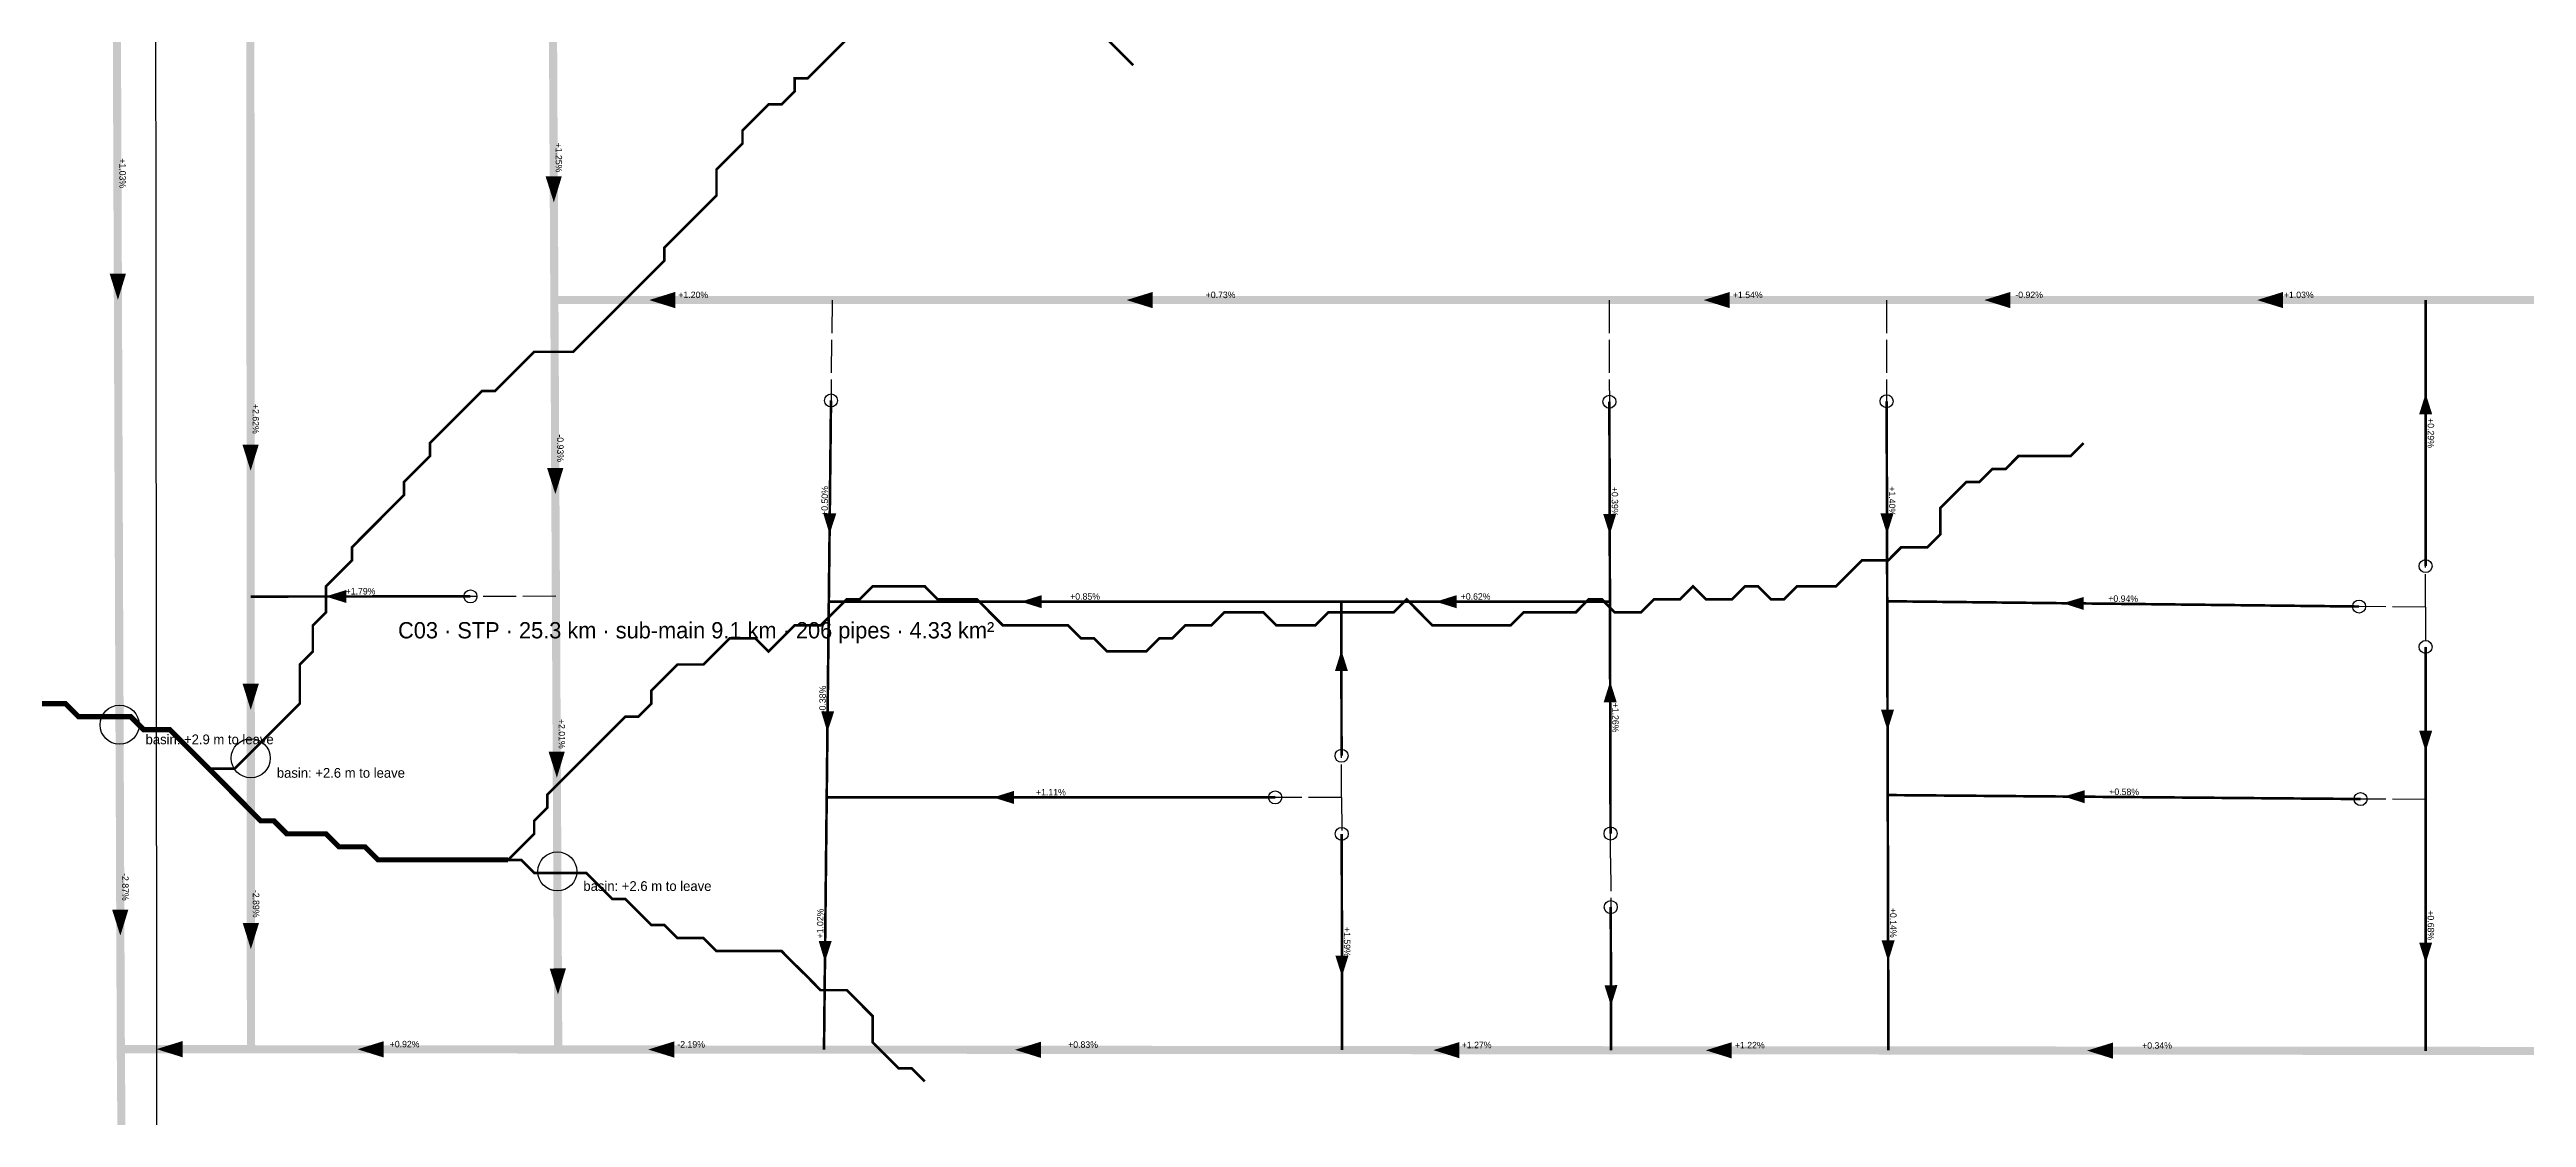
# Model space of a CAD drawing. Header units: metres. Extents: x 442821 to 452274, y 2561971 to 2571293.
# Drawn here: x 443862 to 444623, y 2563952 to 2564280 of the extents above; entities that cross this region are included whole.
import ezdxf
from ezdxf.enums import TextEntityAlignment as Align

# ---------------------------------------------------------------- set-up
doc = ezdxf.new("R2010")
doc.units = ezdxf.units.M
doc.header["$LTSCALE"] = 8
doc.linetypes.add('DASHDOT', pattern=[3.556, 2.54, -0.508, 0, -0.508])
doc.linetypes.add('DASHED', pattern=[1.524, 1.27, -0.254])
for name, color, linetype in [('A_ARROWS', 7, 'Continuous'), ('A_BASINS', 1, 'Continuous'), ('A_BRANCH', 7, 'Continuous'), ('A_BUILT_2006', 252, 'Continuous'), ('A_CATCH_LABEL', 7, 'Continuous'), ('A_GRADIENT', 8, 'Continuous'), ('A_HEAD_GAP', 8, 'Continuous'), ('A_HEADS', 8, 'Continuous'), ('A_LATERAL', 7, 'Continuous'), ('A_STREAMS', 5, 'Continuous'), ('A_SUBMAIN', 7, 'Continuous')]:
    doc.layers.add(name, color=color, linetype=linetype)

msp = doc.modelspace()

# ---------------------------------------------------------------- linework, layer by layer
at = {"layer": 'A_ARROWS', "color": 2}
for points in [[(444017.1, 2564233.25), (444014.56, 2564241.24), (444019.56, 2564241.27)], [(443883.15, 2564203.31), (443880.62, 2564211.3), (443885.62, 2564211.32)], [(444046.39, 2564203.24), (444054.39, 2564205.74), (444054.39, 2564200.74)], [(444193.09, 2564203.24), (444201.09, 2564205.74), (444201.09, 2564200.74)], [(444370.43, 2564203.24), (444378.43, 2564205.74), (444378.43, 2564200.74)], [(444456.64, 2564203.24), (444464.64, 2564205.74), (444464.64, 2564200.74)], [(444540.46, 2564203.24), (444548.46, 2564205.74), (444548.46, 2564200.74)], [(444592.25, 2564174.56), (444594.25, 2564168.16), (444590.25, 2564168.16)], [(443923.93, 2564150.82), (443921.42, 2564158.82), (443926.42, 2564158.83)], [(444017.57, 2564143.64), (444015.03, 2564151.63), (444020.03, 2564151.65)], [(444101.82, 2564131.32), (444099.88, 2564137.74), (444103.88, 2564137.7)], [(444341.54, 2564131.16), (444339.53, 2564137.55), (444343.53, 2564137.56)], [(444426.74, 2564131.3), (444424.73, 2564137.7), (444428.73, 2564137.71)], [(443946.96, 2564112.19), (443953.35, 2564114.19), (443953.36, 2564110.19)], [(444160.58, 2564110.6), (444166.98, 2564112.6), (444166.98, 2564108.6)], [(444288.07, 2564110.59), (444294.47, 2564112.59), (444294.47, 2564108.59)], [(444480.79, 2564110.13), (444487.21, 2564112.06), (444487.17, 2564108.06)], [(444259.09, 2564095.67), (444261.1, 2564089.27), (444257.1, 2564089.26)], [(443923.97, 2564077.38), (443921.46, 2564085.38), (443926.46, 2564085.38)], [(444341.67, 2564086.11), (444343.68, 2564079.71), (444339.68, 2564079.7)], [(444101.16, 2564070.52), (444099.23, 2564076.94), (444103.23, 2564076.9)], [(444426.91, 2564071.01), (444424.89, 2564077.41), (444428.89, 2564077.42)], [(444592.25, 2564064.56), (444590.25, 2564070.96), (444594.25, 2564070.96)], [(444018.02, 2564056.54), (444015.48, 2564064.53), (444020.48, 2564064.55)], [(444152.06, 2564050.47), (444158.46, 2564052.47), (444158.46, 2564048.47)], [(444481.08, 2564050.75), (444487.49, 2564052.69), (444487.46, 2564048.69)], [(443883.9, 2564008.02), (443881.37, 2564016.01), (443886.37, 2564016.03)], [(443924.01, 2564003.89), (443921.5, 2564011.89), (443926.5, 2564011.89)], [(444100.4, 2563999.99), (444098.47, 2564006.41), (444102.47, 2564006.37)], [(444259.27, 2563995.44), (444257.25, 2564001.84), (444261.25, 2564001.85)], [(444427.1, 2564000.13), (444425.08, 2564006.53), (444429.08, 2564006.54)], [(444592.25, 2563999.51), (444590.25, 2564005.91), (444594.25, 2564005.91)], [(444018.36, 2563989.93), (444015.82, 2563997.92), (444020.82, 2563997.95)], [(444341.93, 2563986.4), (444339.92, 2563992.8), (444343.92, 2563992.81)], [(443895.03, 2563973.16), (443903.03, 2563975.65), (443903.03, 2563970.65)], [(443956.79, 2563973.11), (443964.8, 2563975.6), (443964.79, 2563970.6)], [(444046.11, 2563973.04), (444054.12, 2563975.54), (444054.11, 2563970.54)], [(444158.79, 2563972.96), (444166.79, 2563975.45), (444166.79, 2563970.45)], [(444287.37, 2563972.86), (444295.37, 2563975.35), (444295.37, 2563970.35)], [(444371.05, 2563972.8), (444379.05, 2563975.29), (444379.05, 2563970.29)], [(444488.2, 2563972.71), (444496.21, 2563975.2), (444496.2, 2563970.2)]]:
    msp.add_solid(points, dxfattribs=at)
at = {"layer": 'A_BASINS', "color": 1}
for centre in [(443883.65, 2564072.8), (443923.98, 2564062.52), (444018.17, 2564027.74)]:
    msp.add_circle(centre, 6, dxfattribs=at)
at = {"layer": 'A_BRANCH', "color": 2, "linetype": 'DASHED', "const_width": 0.8}
for points in [[(444592.25, 2564121.53), (444592.25, 2564203.24)], [(444341.43, 2564172.02), (444341.6, 2564110.58)]]:
    msp.add_lwpolyline(points, dxfattribs=at)
at = {"layer": 'A_BRANCH', "color": 2, "const_width": 0.8}
for points in [[(444102.26, 2564172.39), (444101.59, 2564110.6)], [(444426.63, 2564172.16), (444426.8, 2564110.73)], [(443991.46, 2564112.22), (443923.95, 2564112.17)], [(444259.14, 2564063.28), (444259.06, 2564110.59)], [(444341.79, 2564039.39), (444341.6, 2564110.58)], [(444571.78, 2564109.11), (444426.8, 2564110.73)], [(444238.74, 2564050.47), (444100.94, 2564050.47)], [(444572.25, 2564049.98), (444426.96, 2564051.2)]]:
    msp.add_lwpolyline(points, dxfattribs=at)
at = {"layer": 'A_BUILT_2006', "color": 252}
msp.add_lwpolyline([(444422.44, 2563343.67), (444425.81, 2563359.7), (444354.25, 2563402.28), (444079.07, 2562950.56), (443944.47, 2563054.62), (443895.55, 2563534.89), (443894.21, 2564981.63), (443353.42, 2565026.28), (443356.77, 2565236.27), (445139.69, 2565926.07), (445353.06, 2566067)], dxfattribs=at)
at = {"layer": 'A_HEAD_GAP', "color": 8, "linetype": 'DASHED'}
for points in [[(444102.59, 2564203.24), (444102.26, 2564172.39)], [(444341.35, 2564203.24), (444341.43, 2564172.02)], [(444426.55, 2564203.24), (444426.63, 2564172.16)], [(444592.25, 2564108.88), (444592.25, 2564121.53)], [(444017.73, 2564112.24), (443991.46, 2564112.22)], [(444592.25, 2564108.88), (444571.78, 2564109.11)], [(444592.25, 2564108.88), (444592.25, 2564096.68)], [(444259.17, 2564050.47), (444259.14, 2564063.28)], [(444259.17, 2564050.47), (444238.74, 2564050.47)], [(444259.17, 2564050.47), (444259.19, 2564039.28)], [(444592.25, 2564049.82), (444572.25, 2564049.98)], [(444341.81, 2564031.86), (444341.79, 2564039.39)], [(444341.81, 2564031.86), (444341.85, 2564016.78)]]:
    msp.add_lwpolyline(points, dxfattribs=at)
at = {"layer": 'A_HEADS', "color": 2}
for centre in [(444102.26, 2564172.39), (444341.43, 2564172.02), (444426.63, 2564172.16), (444592.25, 2564121.53), (443991.46, 2564112.22), (444571.78, 2564109.11), (444592.25, 2564096.68), (444259.14, 2564063.28), (444238.74, 2564050.47), (444572.25, 2564049.98), (444259.19, 2564039.28), (444341.79, 2564039.39), (444341.85, 2564016.78)]:
    msp.add_circle(centre, 2, dxfattribs=at)
at = {"layer": 'A_LATERAL', "color": 2, "linetype": 'DASHDOT', "const_width": 0.8}
for points in [[(444101.59, 2564110.6), (444100.94, 2564050.47)], [(444426.8, 2564110.73), (444426.96, 2564051.2)], [(444592.25, 2564096.68), (444592.25, 2564049.82)]]:
    msp.add_lwpolyline(points, dxfattribs=at)
at = {"layer": 'A_LATERAL', "color": 2, "const_width": 0.8}
for points in [[(444259.06, 2564110.59), (444101.59, 2564110.6)], [(444341.6, 2564110.58), (444259.06, 2564110.59)], [(444100.94, 2564050.47), (444100.11, 2563973)], [(444592.25, 2564049.82), (444592.25, 2563972.63)], [(444259.19, 2564039.28), (444259.31, 2563972.88)], [(444341.85, 2564016.78), (444341.97, 2563972.82)]]:
    msp.add_lwpolyline(points, dxfattribs=at)
at = {"layer": 'A_LATERAL', "color": 2, "linetype": 'DASHED', "const_width": 0.8}
msp.add_lwpolyline([(444426.96, 2564051.2), (444427.17, 2563972.76)], dxfattribs=at)
at = {"layer": 'A_STREAMS', "color": 5}
for points, const_width in [([(444107.08, 2564283.38), (444103.08, 2564279.37), (444099.08, 2564275.37), (444095.08, 2564271.37), (444091.07, 2564271.37), (444091.07, 2564267.37), (444087.07, 2564263.37), (444083.07, 2564263.37), (444079.07, 2564259.37), (444075.07, 2564255.37), (444075.07, 2564251.36), (444071.07, 2564247.36), (444067.07, 2564243.36), (444067.07, 2564239.36), (444067.07, 2564235.36), (444063.07, 2564231.36), (444059.07, 2564227.36), (444055.07, 2564223.36), (444051.07, 2564219.35), (444051.07, 2564215.35), (444047.07, 2564211.35), (444043.07, 2564207.35), (444039.07, 2564203.35), (444035.07, 2564199.35), (444031.07, 2564195.35), (444027.07, 2564191.34), (444023.07, 2564187.34), (444019.06, 2564187.34), (444015.06, 2564187.34), (444011.06, 2564187.34), (444007.06, 2564183.34), (444003.06, 2564179.34), (443999.06, 2564175.34), (443995.06, 2564175.34), (443991.06, 2564171.34), (443987.06, 2564167.34), (443983.06, 2564163.33), (443979.06, 2564159.33), (443979.06, 2564155.33), (443975.06, 2564151.33), (443971.06, 2564147.33), (443971.06, 2564143.33), (443967.06, 2564139.33), (443963.06, 2564135.32), (443959.06, 2564131.32), (443955.06, 2564127.32), (443955.06, 2564123.32), (443951.06, 2564119.32), (443947.05, 2564115.32), (443947.05, 2564111.32), (443947.05, 2564107.31), (443943.05, 2564103.31), (443943.05, 2564099.31), (443943.05, 2564095.31), (443939.05, 2564091.31), (443939.05, 2564087.31), (443939.05, 2564083.31), (443939.05, 2564079.3), (443935.05, 2564075.3), (443931.05, 2564071.3), (443927.05, 2564067.3), (443923.05, 2564063.3), (443919.05, 2564059.3), (443915.05, 2564059.3), (443911.05, 2564059.3)], 0.8), ([(444195.09, 2564275.37), (444191.09, 2564279.37), (444187.09, 2564283.38)], 0.8), ([(444487.13, 2564159.33), (444483.13, 2564155.33), (444479.13, 2564155.33), (444475.13, 2564155.33), (444471.13, 2564155.33), (444467.13, 2564155.33), (444463.13, 2564151.33), (444459.13, 2564151.33), (444455.12, 2564147.33), (444451.12, 2564147.33), (444447.12, 2564143.33), (444443.12, 2564139.33), (444443.12, 2564135.32), (444443.12, 2564131.32), (444439.12, 2564127.32), (444435.12, 2564127.32), (444431.12, 2564127.32), (444427.12, 2564123.32), (444423.12, 2564123.32), (444419.12, 2564123.32), (444415.12, 2564119.32), (444411.12, 2564115.32), (444407.12, 2564115.32), (444403.12, 2564115.32), (444399.12, 2564115.32), (444395.12, 2564111.32), (444391.12, 2564111.32), (444387.12, 2564115.32), (444383.11, 2564115.32), (444379.11, 2564111.32), (444375.11, 2564111.32), (444371.11, 2564111.32), (444367.11, 2564115.32), (444363.11, 2564111.32), (444359.11, 2564111.32), (444355.11, 2564111.32), (444351.11, 2564107.31), (444347.11, 2564107.31), (444343.11, 2564107.31), (444339.11, 2564111.32), (444335.11, 2564111.32), (444331.11, 2564107.31), (444327.11, 2564107.31), (444323.11, 2564107.31), (444319.11, 2564107.31), (444315.11, 2564107.31), (444311.1, 2564103.31), (444307.1, 2564103.31), (444303.1, 2564103.31), (444299.1, 2564103.31), (444295.1, 2564103.31), (444291.1, 2564103.31), (444287.1, 2564103.31), (444283.1, 2564107.31), (444279.1, 2564111.32), (444275.1, 2564107.31), (444271.1, 2564107.31), (444267.1, 2564107.31), (444263.1, 2564107.31), (444259.1, 2564107.31), (444255.1, 2564107.31), (444251.1, 2564103.31), (444247.1, 2564103.31), (444243.1, 2564103.31), (444239.09, 2564103.31), (444235.09, 2564107.31), (444231.09, 2564107.31), (444227.09, 2564107.31), (444223.09, 2564107.31), (444219.09, 2564103.31), (444215.09, 2564103.31), (444211.09, 2564103.31), (444207.09, 2564099.31), (444203.09, 2564099.31), (444199.09, 2564095.31), (444195.09, 2564095.31), (444191.09, 2564095.31), (444187.09, 2564095.31), (444183.09, 2564099.31), (444179.09, 2564099.31), (444175.09, 2564103.31), (444171.09, 2564103.31), (444167.09, 2564103.31), (444163.08, 2564103.31), (444159.08, 2564103.31), (444155.08, 2564103.31), (444151.08, 2564107.31), (444147.08, 2564111.32), (444143.08, 2564111.32), (444139.08, 2564111.32), (444135.08, 2564111.32), (444131.08, 2564115.32), (444127.08, 2564115.32), (444123.08, 2564115.32), (444119.08, 2564115.32), (444115.08, 2564115.32), (444111.08, 2564111.32), (444107.08, 2564111.32), (444103.08, 2564107.31), (444099.08, 2564103.31), (444095.08, 2564103.31), (444091.07, 2564103.31), (444087.07, 2564099.31), (444083.07, 2564095.31), (444079.07, 2564099.31), (444075.07, 2564099.31), (444071.07, 2564099.31), (444067.07, 2564095.31), (444063.07, 2564091.31), (444059.07, 2564091.31), (444055.07, 2564091.31), (444051.07, 2564087.31), (444047.07, 2564083.31), (444047.07, 2564079.3), (444043.07, 2564075.3), (444039.07, 2564075.3), (444035.07, 2564071.3), (444031.07, 2564067.3), (444027.07, 2564063.3), (444023.07, 2564059.3), (444019.06, 2564055.3), (444015.06, 2564051.3), (444015.06, 2564047.29), (444011.06, 2564043.29), (444011.06, 2564039.29), (444007.06, 2564035.29), (444003.06, 2564031.29)], 0.8), ([(443911.05, 2564059.3), (443907.05, 2564063.3), (443903.05, 2564067.3), (443899.05, 2564071.3), (443895.05, 2564071.3), (443891.05, 2564071.3), (443887.05, 2564075.3), (443883.05, 2564075.3), (443879.05, 2564075.3), (443875.04, 2564075.3), (443871.04, 2564075.3), (443867.04, 2564079.3), (443863.04, 2564079.3), (443859.04, 2564079.3)], 1.6), ([(444003.06, 2564031.29), (443999.06, 2564031.29), (443995.06, 2564031.29), (443991.06, 2564031.29), (443987.06, 2564031.29), (443983.06, 2564031.29), (443979.06, 2564031.29), (443975.06, 2564031.29), (443971.06, 2564031.29), (443967.06, 2564031.29), (443963.06, 2564031.29), (443959.06, 2564035.29), (443955.06, 2564035.29), (443951.06, 2564035.29), (443947.05, 2564039.29), (443943.05, 2564039.29), (443939.05, 2564039.29), (443935.05, 2564039.29), (443931.05, 2564043.29), (443927.05, 2564043.29), (443923.05, 2564047.29), (443919.05, 2564051.3), (443915.05, 2564055.3), (443911.05, 2564059.3)], 1.6), ([(444131.08, 2563963.26), (444127.08, 2563967.27), (444123.08, 2563967.27), (444119.08, 2563971.27), (444115.08, 2563975.27), (444115.08, 2563979.27), (444115.08, 2563983.27), (444111.08, 2563987.27), (444107.08, 2563991.27), (444103.08, 2563991.27), (444099.08, 2563991.27), (444095.08, 2563995.28), (444091.07, 2563999.28), (444087.07, 2564003.28), (444083.07, 2564003.28), (444079.07, 2564003.28), (444075.07, 2564003.28), (444071.07, 2564003.28), (444067.07, 2564003.28), (444063.07, 2564007.28), (444059.07, 2564007.28), (444055.07, 2564007.28), (444051.07, 2564011.28), (444047.07, 2564011.28), (444043.07, 2564015.28), (444039.07, 2564019.28), (444035.07, 2564019.28), (444031.07, 2564023.29), (444027.07, 2564027.29), (444023.07, 2564027.29), (444019.06, 2564027.29), (444015.06, 2564027.29), (444011.06, 2564027.29), (444007.06, 2564031.29), (444003.06, 2564031.29)], 0.8)]:
    msp.add_lwpolyline(points, dxfattribs=dict(at, const_width=const_width))
at = {"layer": 'A_SUBMAIN', "color": 2, "linetype": 'DASHDOT', "const_width": 2.5}
for points in [[(443923.66, 2564652.86), (443923.89, 2564221.3)], [(444017.26, 2564203.24), (444017.73, 2564112.24)], [(444514.27, 2564203.24), (444426.55, 2564203.24)], [(443883.65, 2564072.8), (443884.04, 2563973.16)], [(443923.98, 2564062.52), (443924.02, 2563973.13)], [(444018.17, 2564027.74), (444018.45, 2563973.06)], [(444100.11, 2563973), (444018.45, 2563973.06)]]:
    msp.add_lwpolyline(points, dxfattribs=at)
at = {"layer": 'A_SUBMAIN', "color": 2, "const_width": 2.5}
for points in [[(443882.35, 2564411.58), (443883.65, 2564072.8)], [(444016.81, 2564290.78), (444017.26, 2564203.24)], [(443923.89, 2564221.3), (443923.95, 2564112.17)], [(444102.59, 2564203.24), (444017.26, 2564203.24)], [(444341.35, 2564203.24), (444102.59, 2564203.24)], [(444426.55, 2564203.24), (444341.35, 2564203.24)], [(444592.25, 2564203.24), (444514.27, 2564203.24)], [(444682.36, 2564203.24), (444592.25, 2564203.24)], [(443923.95, 2564112.17), (443923.98, 2564062.52)], [(444017.73, 2564112.24), (444018.17, 2564027.74)], [(443884.04, 2563973.16), (443890.89, 2563134.7)], [(444018.45, 2563973.06), (443924.02, 2563973.13)], [(444259.31, 2563972.88), (444100.11, 2563973)], [(444341.97, 2563972.82), (444259.31, 2563972.88)], [(444427.17, 2563972.76), (444341.97, 2563972.82)], [(444682.58, 2563972.56), (444592.25, 2563972.63)]]:
    msp.add_lwpolyline(points, dxfattribs=at)
at = {"layer": 'A_SUBMAIN', "color": 2, "linetype": 'DASHED', "const_width": 2.5}
for points in [[(443924.02, 2563973.13), (443884.04, 2563973.16)], [(444592.25, 2563972.63), (444427.17, 2563972.76)]]:
    msp.add_lwpolyline(points, dxfattribs=at)

# ---------------------------------------------------------------- texts
at = {"layer": 'A_BASINS', "color": 1}
for s, p in [('basin: +2.9 m to leave', (443891.65, 2564066.8)), ('basin: +2.6 m to leave', (443931.98, 2564056.52)), ('basin: +2.6 m to leave', (444026.17, 2564021.74))]:
    msp.add_text(s, height=3, dxfattribs=at).set_placement(p)
at = {"layer": 'A_CATCH_LABEL', "color": 2}
msp.add_text('C03 · STP · 25.3 km · sub-main 9.1 km · 206 pipes · 4.33 km²', height=5, dxfattribs=at).set_placement((444060.83, 2564101.82), align=Align.MIDDLE_CENTER)
at = {"layer": 'A_GRADIENT', "color": 2}
for s, rotation, p in [('+1.25%', -89.70301, (444017.03, 2564247.01)), ('+1.03%', -89.77929, (443883, 2564242.19)), ('+1.20%', 360, (444059.93, 2564203.24)), ('+0.73%', 360, (444221.97, 2564203.24)), ('+1.54%', 360, (444383.95, 2564203.24)), ('-0.92%', 360, (444470.41, 2564203.24)), ('+1.03%', 360, (444553.26, 2564203.24)), ('+2.62%', -89.96948, (443923.92, 2564166.74)), ('-0.93%', -89.70301, (444017.49, 2564157.74)), ('+0.29%', 270.00038, (444592.25, 2564162.39)), ('+0.50%', 89.38237, (444101.93, 2564141.5)), ('+0.39%', -89.84523, (444341.52, 2564141.3)), ('+1.40%', -89.84518, (444426.72, 2564141.45)), ('+1.79%', 0.04205, (443957.71, 2564112.2)), ('+0.85%', 359.9956, (444180.33, 2564110.6)), ('+0.62%', 359.9956, (444300.33, 2564110.59)), ('+0.94%', 359.35895, (444499.29, 2564109.92)), ('-0.38%', 89.38237, (444101.27, 2564080.54)), ('+1.26%', 270.15477, (444341.7, 2564074.99)), ('+2.01%', -89.70301, (444017.95, 2564069.99)), ('+1.11%', 360, (444169.84, 2564050.47)), ('+0.58%', 359.52067, (444499.6, 2564050.59)), ('-2.87%', -89.77929, (443883.84, 2564022.98)), ('-2.89%', -89.96948, (443924, 2564017.82)), ('+1.02%', 89.38237, (444100.53, 2564011.73)), ('+0.14%', -89.84518, (444427.07, 2564011.98)), ('+0.68%', -89.99962, (444592.25, 2564011.22)), ('+1.59%', -89.89645, (444259.25, 2564006.08)), ('+0.92%', 359.957, (443971.24, 2563973.1)), ('-2.19%', 359.957, (444059.28, 2563973.03)), ('+0.83%', 359.957, (444179.71, 2563972.94)), ('+1.27%', 359.957, (444300.64, 2563972.85)), ('+1.22%', 359.957, (444384.57, 2563972.79)), ('+0.34%', 359.957, (444509.71, 2563972.69))]:
    msp.add_text(s, height=2, rotation=rotation, dxfattribs=at).set_placement(p, align=Align.BOTTOM_CENTER)

doc.saveas('drawing.dxf')
